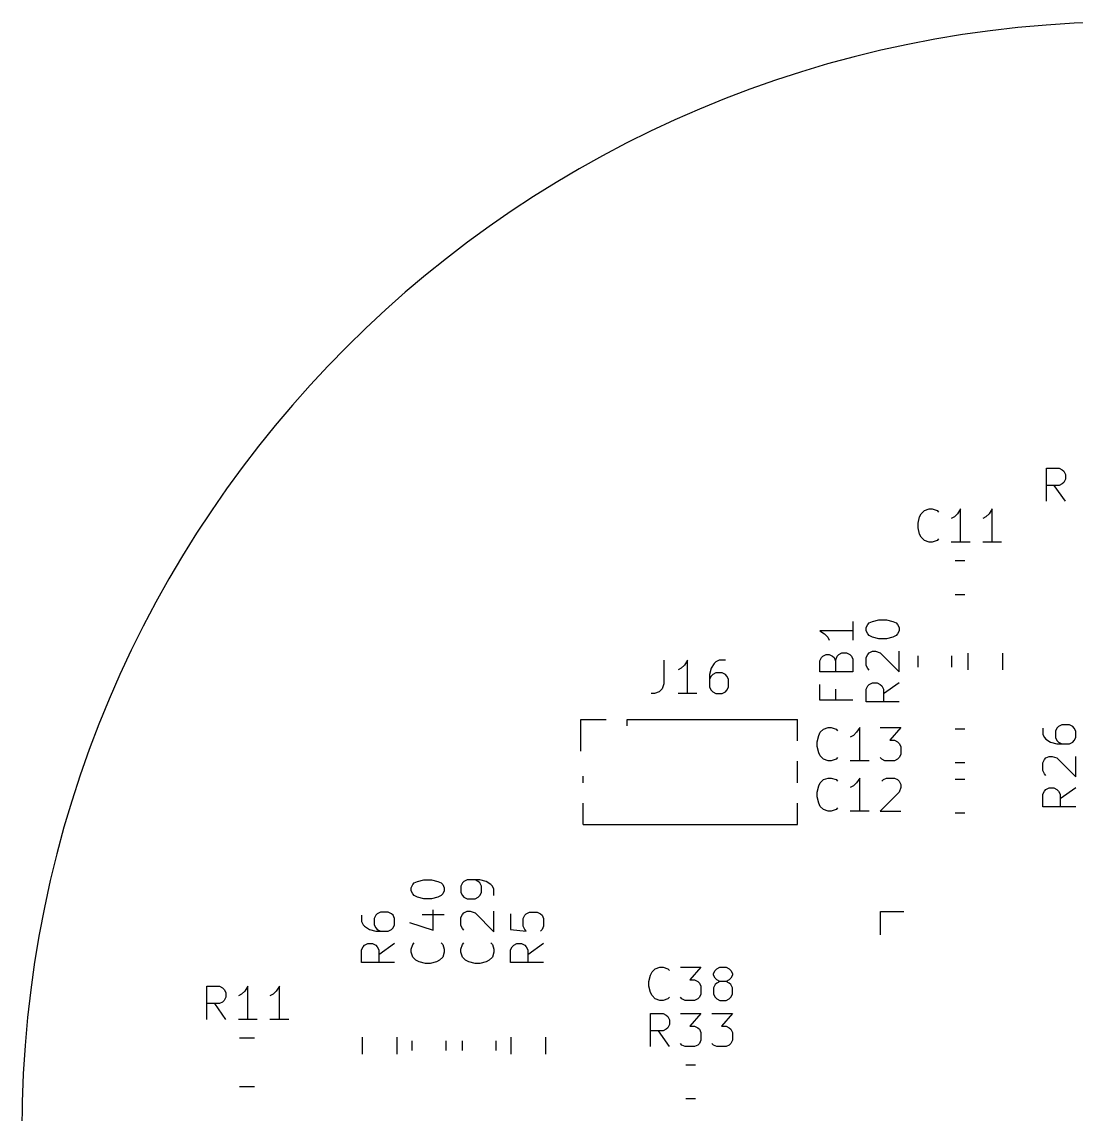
# Model space of a CAD drawing. Header units: inches. Extents: x 10 to 430, y -15 to 282.
# Drawn here: x 61.51 to 93.34, y 190.22 to 223.21 of the extents above; entities that cross this region are included whole.
import ezdxf

# ---------------------------------------------------------------- set-up
doc = ezdxf.new("R2010")
doc.units = ezdxf.units.IN
doc.header["$MEASUREMENT"] = 0
doc.layers.add('BLACK', color=7, linetype='Continuous')

msp = doc.modelspace()

# ---------------------------------------------------------------- linework, layer by layer
at = {"layer": 'BLACK', "linetype": 'Continuous'}
for p, q in [((92.445, 208.727), (92.445, 209.727)), ((92.445, 209.727), (92.826, 209.727)), ((92.826, 209.727), (92.921, 209.68)), ((92.921, 209.68), (92.969, 209.632)), ((92.969, 209.632), (93.016, 209.537)), ((93.016, 209.537), (93.016, 209.394)), ((92.826, 209.204), (92.445, 209.204)), ((93.016, 208.727), (92.683, 209.204)), ((92.921, 209.251), (92.826, 209.204)), ((92.969, 209.299), (92.921, 209.251)), ((93.016, 209.394), (92.969, 209.299)), ((88.569, 208.067), (88.617, 208.257)), ((88.569, 208.067), (88.617, 208.257)), ((88.617, 208.257), (88.664, 208.352)), ((88.617, 208.257), (88.664, 208.352)), ((88.664, 208.352), (88.76, 208.448)), ((88.664, 208.352), (88.76, 208.448)), ((88.76, 208.448), (88.903, 208.495)), ((88.76, 208.448), (88.903, 208.495)), ((88.903, 208.495), (88.998, 208.495)), ((88.903, 208.495), (88.998, 208.495)), ((88.998, 208.495), (89.141, 208.448)), ((88.998, 208.495), (89.141, 208.448)), ((89.141, 208.448), (89.188, 208.4)), ((89.141, 208.448), (89.188, 208.4)), ((89.664, 208.257), (89.569, 208.21)), ((89.664, 208.257), (89.569, 208.21)), ((89.76, 208.352), (89.664, 208.257)), ((89.76, 208.352), (89.664, 208.257)), ((89.855, 208.495), (89.76, 208.352)), ((89.855, 208.495), (89.76, 208.352)), ((89.855, 207.495), (89.855, 208.495)), ((89.855, 207.495), (89.855, 208.495)), ((90.617, 208.257), (90.522, 208.21)), ((90.617, 208.257), (90.522, 208.21)), ((90.712, 208.352), (90.617, 208.257)), ((90.712, 208.352), (90.617, 208.257)), ((90.807, 208.495), (90.712, 208.352)), ((90.807, 208.495), (90.712, 208.352)), ((90.807, 207.495), (90.807, 208.495)), ((90.807, 207.495), (90.807, 208.495)), ((88.569, 207.924), (88.569, 208.067)), ((88.569, 207.924), (88.569, 208.067)), ((88.617, 207.733), (88.569, 207.924)), ((88.617, 207.733), (88.569, 207.924)), ((88.664, 207.638), (88.617, 207.733)), ((88.664, 207.638), (88.617, 207.733)), ((88.76, 207.543), (88.664, 207.638)), ((88.76, 207.543), (88.664, 207.638)), ((88.903, 207.495), (88.76, 207.543)), ((88.903, 207.495), (88.76, 207.543)), ((89.141, 207.543), (88.998, 207.495)), ((89.141, 207.543), (88.998, 207.495)), ((89.188, 207.591), (89.141, 207.543)), ((89.188, 207.591), (89.141, 207.543)), ((88.998, 207.495), (88.903, 207.495)), ((88.998, 207.495), (88.903, 207.495)), ((90.141, 207.495), (89.569, 207.495)), ((90.141, 207.495), (89.569, 207.495)), ((91.093, 207.495), (90.522, 207.495)), ((91.093, 207.495), (90.522, 207.495)), ((89.685, 206.936), (89.977, 206.936)), ((89.685, 206.936), (89.977, 206.936)), ((89.685, 205.916), (89.977, 205.916)), ((89.685, 205.916), (89.977, 205.916)), ((86.603, 205.1), (86.603, 204.529)), ((86.603, 205.1), (86.603, 204.529)), ((87, 204.91), (87.048, 205.005)), ((87, 204.91), (87.048, 205.005)), ((87, 204.815), (87, 204.91)), ((87, 204.815), (87, 204.91)), ((87.048, 205.005), (87.095, 205.053)), ((87.048, 205.005), (87.095, 205.053)), ((87.095, 205.053), (87.19, 205.1)), ((87.095, 205.053), (87.19, 205.1)), ((87.19, 205.1), (87.381, 205.148)), ((87.19, 205.1), (87.381, 205.148)), ((87.381, 205.148), (87.619, 205.148)), ((87.381, 205.148), (87.619, 205.148)), ((87.619, 205.148), (87.809, 205.1)), ((87.619, 205.148), (87.809, 205.1)), ((87.809, 205.1), (87.905, 205.053)), ((87.809, 205.1), (87.905, 205.053)), ((87.905, 205.053), (87.952, 205.005)), ((87.905, 205.053), (87.952, 205.005)), ((87.952, 205.005), (88, 204.91)), ((87.952, 205.005), (88, 204.91)), ((88, 204.91), (88, 204.815)), ((88, 204.91), (88, 204.815)), ((86.603, 204.815), (85.603, 204.815)), ((85.603, 204.815), (85.746, 204.719)), ((86.603, 204.815), (85.603, 204.815)), ((85.603, 204.815), (85.746, 204.719)), ((85.746, 204.719), (85.841, 204.624)), ((85.746, 204.719), (85.841, 204.624)), ((85.841, 204.624), (85.889, 204.529)), ((85.841, 204.624), (85.889, 204.529)), ((87.048, 204.719), (87, 204.815)), ((87.048, 204.719), (87, 204.815)), ((87.095, 204.672), (87.048, 204.719)), ((87.095, 204.672), (87.048, 204.719)), ((87.19, 204.624), (87.095, 204.672)), ((87.19, 204.624), (87.095, 204.672)), ((87.381, 204.577), (87.19, 204.624)), ((87.381, 204.577), (87.19, 204.624)), ((87.619, 204.577), (87.381, 204.577)), ((87.619, 204.577), (87.381, 204.577)), ((87.809, 204.624), (87.619, 204.577)), ((87.809, 204.624), (87.619, 204.577)), ((87.905, 204.672), (87.809, 204.624)), ((87.905, 204.672), (87.809, 204.624)), ((87.952, 204.719), (87.905, 204.672)), ((87.952, 204.719), (87.905, 204.672)), ((88, 204.815), (87.952, 204.719)), ((88, 204.815), (87.952, 204.719)), ((80.894, 203.923), (80.894, 203.209)), ((80.894, 203.923), (80.894, 203.209)), ((81.608, 203.923), (81.513, 203.78)), ((81.608, 203.923), (81.513, 203.78)), ((81.608, 202.923), (81.608, 203.923)), ((81.608, 202.923), (81.608, 203.923)), ((82.56, 203.923), (82.465, 203.876)), ((82.56, 203.923), (82.465, 203.876)), ((82.751, 203.923), (82.56, 203.923)), ((82.751, 203.923), (82.56, 203.923)), ((85.603, 203.91), (85.651, 204.005)), ((85.603, 203.91), (85.651, 204.005)), ((85.603, 203.577), (85.603, 203.91)), ((85.603, 203.577), (85.603, 203.91)), ((85.651, 204.005), (85.698, 204.053)), ((85.651, 204.005), (85.698, 204.053)), ((85.698, 204.053), (85.793, 204.1)), ((85.698, 204.053), (85.793, 204.1)), ((85.793, 204.1), (85.889, 204.1)), ((85.793, 204.1), (85.889, 204.1)), ((85.889, 204.1), (85.984, 204.053)), ((85.889, 204.1), (85.984, 204.053)), ((85.984, 204.053), (86.032, 204.005)), ((85.984, 204.053), (86.032, 204.005)), ((86.032, 204.005), (86.079, 203.91)), ((86.032, 204.005), (86.079, 203.91)), ((86.079, 203.91), (86.127, 204.053)), ((86.079, 203.91), (86.127, 204.053)), ((86.079, 203.91), (86.079, 203.577)), ((86.079, 203.91), (86.079, 203.577)), ((86.127, 204.053), (86.174, 204.1)), ((86.127, 204.053), (86.174, 204.1)), ((86.174, 204.1), (86.27, 204.148)), ((86.174, 204.1), (86.27, 204.148)), ((86.27, 204.148), (86.412, 204.148)), ((86.27, 204.148), (86.412, 204.148)), ((86.412, 204.148), (86.508, 204.1)), ((86.412, 204.148), (86.508, 204.1)), ((86.508, 204.1), (86.555, 204.053)), ((86.508, 204.1), (86.555, 204.053)), ((86.555, 204.053), (86.603, 203.958)), ((86.555, 204.053), (86.603, 203.958)), ((86.603, 203.958), (86.603, 203.577)), ((86.603, 203.958), (86.603, 203.577)), ((87, 204.005), (87.048, 204.1)), ((87, 204.005), (87.048, 204.1)), ((87, 203.767), (87, 204.005)), ((87, 203.767), (87, 204.005)), ((87.048, 204.1), (87.095, 204.148)), ((87.048, 204.1), (87.095, 204.148)), ((87.095, 204.148), (87.19, 204.196)), ((87.095, 204.148), (87.19, 204.196)), ((87.19, 204.196), (87.286, 204.196)), ((87.19, 204.196), (87.286, 204.196)), ((87.286, 204.196), (87.429, 204.148)), ((87.286, 204.196), (87.429, 204.148)), ((87.429, 204.148), (88, 203.577)), ((87.429, 204.148), (88, 203.577)), ((88, 203.577), (88, 204.196)), ((88, 203.577), (88, 204.196)), ((88.559, 204.057), (88.559, 203.715)), ((88.559, 204.057), (88.559, 203.715)), ((89.579, 204.057), (89.579, 203.715)), ((89.579, 204.057), (89.579, 203.715)), ((90.071, 204.141), (90.071, 203.631)), ((90.071, 204.141), (90.071, 203.631)), ((91.116, 204.141), (91.116, 203.631)), ((91.116, 204.141), (91.116, 203.631)), ((81.417, 203.685), (81.322, 203.638)), ((81.417, 203.685), (81.322, 203.638)), ((81.513, 203.78), (81.417, 203.685)), ((81.513, 203.78), (81.417, 203.685)), ((82.322, 203.685), (82.275, 203.495)), ((82.322, 203.685), (82.275, 203.495)), ((82.417, 203.828), (82.322, 203.685)), ((82.417, 203.828), (82.322, 203.685)), ((82.465, 203.876), (82.417, 203.828)), ((82.465, 203.876), (82.417, 203.828)), ((86.603, 203.577), (85.603, 203.577)), ((86.603, 203.577), (85.603, 203.577)), ((87.048, 203.672), (87, 203.767)), ((87.048, 203.672), (87, 203.767)), ((87.095, 203.624), (87.048, 203.672)), ((87.095, 203.624), (87.048, 203.672)), ((82.275, 203.495), (82.275, 203.114)), ((82.275, 203.495), (82.275, 203.114)), ((82.322, 203.447), (82.275, 203.352)), ((82.322, 203.447), (82.275, 203.352)), ((82.37, 203.495), (82.322, 203.447)), ((82.37, 203.495), (82.322, 203.447)), ((82.465, 203.542), (82.37, 203.495)), ((82.465, 203.542), (82.37, 203.495)), ((82.656, 203.542), (82.465, 203.542)), ((82.656, 203.542), (82.465, 203.542)), ((82.751, 203.495), (82.656, 203.542)), ((82.751, 203.495), (82.656, 203.542)), ((82.798, 203.447), (82.751, 203.495)), ((82.798, 203.447), (82.751, 203.495)), ((82.846, 203.352), (82.798, 203.447)), ((82.846, 203.352), (82.798, 203.447)), ((82.846, 203.114), (82.846, 203.352)), ((82.846, 203.114), (82.846, 203.352)), ((87.095, 203.196), (87.19, 203.243)), ((87.095, 203.196), (87.19, 203.243)), ((87.19, 203.243), (87.333, 203.243)), ((87.19, 203.243), (87.333, 203.243)), ((87.333, 203.243), (87.429, 203.196)), ((87.333, 203.243), (87.429, 203.196)), ((88, 203.243), (87.524, 202.91)), ((88, 203.243), (87.524, 202.91)), ((80.608, 202.923), (80.513, 202.923)), ((80.608, 202.923), (80.513, 202.923)), ((80.751, 202.971), (80.608, 202.923)), ((80.751, 202.971), (80.608, 202.923)), ((80.846, 203.066), (80.751, 202.971)), ((80.846, 203.066), (80.751, 202.971)), ((80.894, 203.209), (80.846, 203.066)), ((80.894, 203.209), (80.846, 203.066)), ((81.894, 202.923), (81.322, 202.923)), ((81.894, 202.923), (81.322, 202.923)), ((82.275, 203.114), (82.322, 203.019)), ((82.275, 203.114), (82.322, 203.019)), ((82.322, 203.019), (82.37, 202.971)), ((82.322, 203.019), (82.37, 202.971)), ((82.37, 202.971), (82.465, 202.923)), ((82.37, 202.971), (82.465, 202.923)), ((82.465, 202.923), (82.656, 202.923)), ((82.465, 202.923), (82.656, 202.923)), ((82.656, 202.923), (82.751, 202.971)), ((82.656, 202.923), (82.751, 202.971)), ((82.751, 202.971), (82.798, 203.019)), ((82.751, 202.971), (82.798, 203.019)), ((82.798, 203.019), (82.846, 203.114)), ((82.798, 203.019), (82.846, 203.114)), ((85.603, 202.719), (85.603, 203.196)), ((85.603, 202.719), (85.603, 203.196)), ((86.079, 203.053), (86.079, 202.719)), ((86.079, 203.053), (86.079, 202.719)), ((87, 203.053), (87.048, 203.148)), ((87, 203.053), (87.048, 203.148)), ((87, 202.672), (87, 203.053)), ((87, 202.672), (87, 203.053)), ((87.048, 203.148), (87.095, 203.196)), ((87.048, 203.148), (87.095, 203.196)), ((87.429, 203.196), (87.476, 203.148)), ((87.429, 203.196), (87.476, 203.148)), ((87.476, 203.148), (87.524, 203.053)), ((87.476, 203.148), (87.524, 203.053)), ((87.524, 203.053), (87.524, 202.672)), ((87.524, 203.053), (87.524, 202.672)), ((86.603, 202.719), (85.603, 202.719)), ((86.603, 202.719), (85.603, 202.719)), ((88, 202.672), (87, 202.672)), ((88, 202.672), (87, 202.672)), ((78.389, 202.132), (79.149, 202.132)), ((78.389, 201.182), (78.389, 202.132)), ((78.389, 202.132), (79.149, 202.132)), ((78.389, 201.182), (78.389, 202.132)), ((79.784, 202.132), (84.924, 202.132)), ((79.784, 201.942), (79.784, 202.132)), ((79.784, 202.132), (84.924, 202.132)), ((79.784, 201.942), (79.784, 202.132)), ((84.924, 201.49), (84.924, 202.132)), ((84.924, 201.49), (84.924, 202.132)), ((92.81, 201.925), (92.763, 201.878)), ((92.81, 201.925), (92.763, 201.878)), ((92.905, 201.973), (92.81, 201.925)), ((92.905, 201.973), (92.81, 201.925)), ((93.143, 201.973), (92.905, 201.973)), ((93.143, 201.973), (92.905, 201.973)), ((93.239, 201.925), (93.143, 201.973)), ((93.239, 201.925), (93.143, 201.973)), ((93.286, 201.878), (93.239, 201.925)), ((93.286, 201.878), (93.239, 201.925)), ((85.521, 201.463), (85.569, 201.653)), ((85.521, 201.463), (85.569, 201.653)), ((85.569, 201.653), (85.616, 201.748)), ((85.569, 201.653), (85.616, 201.748)), ((85.616, 201.748), (85.712, 201.844)), ((85.616, 201.748), (85.712, 201.844)), ((85.712, 201.844), (85.855, 201.891)), ((85.712, 201.844), (85.855, 201.891)), ((85.855, 201.891), (85.95, 201.891)), ((85.855, 201.891), (85.95, 201.891)), ((85.95, 201.891), (86.093, 201.844)), ((85.95, 201.891), (86.093, 201.844)), ((86.093, 201.844), (86.14, 201.796)), ((86.093, 201.844), (86.14, 201.796)), ((86.616, 201.653), (86.521, 201.606)), ((86.616, 201.653), (86.521, 201.606)), ((86.712, 201.748), (86.616, 201.653)), ((86.712, 201.748), (86.616, 201.653)), ((86.807, 201.891), (86.712, 201.748)), ((86.807, 201.891), (86.712, 201.748)), ((86.807, 200.891), (86.807, 201.891)), ((86.807, 200.891), (86.807, 201.891)), ((87.426, 201.891), (88.045, 201.891)), ((87.426, 201.891), (88.045, 201.891)), ((88.045, 201.891), (87.712, 201.51)), ((88.045, 201.891), (87.712, 201.51)), ((89.685, 201.856), (89.977, 201.856)), ((89.685, 201.856), (89.977, 201.856)), ((92.334, 201.878), (92.334, 201.687)), ((92.334, 201.878), (92.334, 201.687)), ((92.334, 201.687), (92.382, 201.592)), ((92.334, 201.687), (92.382, 201.592)), ((92.382, 201.592), (92.429, 201.544)), ((92.382, 201.592), (92.429, 201.544)), ((92.763, 201.878), (92.715, 201.783)), ((92.763, 201.878), (92.715, 201.783)), ((92.715, 201.783), (92.715, 201.592)), ((92.715, 201.783), (92.715, 201.592)), ((92.715, 201.592), (92.763, 201.497)), ((92.715, 201.592), (92.763, 201.497)), ((93.334, 201.783), (93.286, 201.878)), ((93.334, 201.783), (93.286, 201.878)), ((93.286, 201.497), (93.334, 201.592)), ((93.286, 201.497), (93.334, 201.592)), ((93.334, 201.592), (93.334, 201.783)), ((93.334, 201.592), (93.334, 201.783)), ((85.521, 201.32), (85.521, 201.463)), ((85.521, 201.32), (85.521, 201.463)), ((85.569, 201.129), (85.521, 201.32)), ((85.569, 201.129), (85.521, 201.32)), ((87.712, 201.51), (87.855, 201.51)), ((87.712, 201.51), (87.855, 201.51)), ((87.855, 201.51), (87.95, 201.463)), ((87.855, 201.51), (87.95, 201.463)), ((87.95, 201.463), (87.997, 201.415)), ((87.95, 201.463), (87.997, 201.415)), ((87.997, 201.415), (88.045, 201.32)), ((87.997, 201.415), (88.045, 201.32)), ((88.045, 201.32), (88.045, 201.082)), ((88.045, 201.32), (88.045, 201.082)), ((92.429, 201.544), (92.572, 201.449)), ((92.429, 201.544), (92.572, 201.449)), ((92.572, 201.449), (92.763, 201.402)), ((92.572, 201.449), (92.763, 201.402)), ((92.763, 201.497), (92.81, 201.449)), ((92.763, 201.497), (92.81, 201.449)), ((92.763, 201.402), (93.143, 201.402)), ((92.763, 201.402), (93.143, 201.402)), ((92.81, 201.449), (92.905, 201.402)), ((92.81, 201.449), (92.905, 201.402)), ((93.143, 201.402), (93.239, 201.449)), ((93.143, 201.402), (93.239, 201.449)), ((93.239, 201.449), (93.286, 201.497)), ((93.239, 201.449), (93.286, 201.497)), ((85.616, 201.034), (85.569, 201.129)), ((85.616, 201.034), (85.569, 201.129)), ((85.712, 200.939), (85.616, 201.034)), ((85.712, 200.939), (85.616, 201.034)), ((85.855, 200.891), (85.712, 200.939)), ((85.855, 200.891), (85.712, 200.939)), ((86.093, 200.939), (85.95, 200.891)), ((86.093, 200.939), (85.95, 200.891)), ((86.14, 200.987), (86.093, 200.939)), ((86.14, 200.987), (86.093, 200.939)), ((87.474, 200.939), (87.426, 200.987)), ((87.474, 200.939), (87.426, 200.987)), ((87.569, 200.891), (87.474, 200.939)), ((87.569, 200.891), (87.474, 200.939)), ((87.95, 200.939), (87.855, 200.891)), ((87.95, 200.939), (87.855, 200.891)), ((87.997, 200.987), (87.95, 200.939)), ((87.997, 200.987), (87.95, 200.939)), ((88.045, 201.082), (87.997, 200.987)), ((88.045, 201.082), (87.997, 200.987)), ((92.334, 200.83), (92.382, 200.925)), ((92.334, 200.83), (92.382, 200.925)), ((92.382, 200.925), (92.429, 200.973)), ((92.382, 200.925), (92.429, 200.973)), ((92.429, 200.973), (92.524, 201.021)), ((92.429, 200.973), (92.524, 201.021)), ((92.524, 201.021), (92.62, 201.021)), ((92.524, 201.021), (92.62, 201.021)), ((92.62, 201.021), (92.763, 200.973)), ((92.62, 201.021), (92.763, 200.973)), ((92.763, 200.973), (93.334, 200.402)), ((92.763, 200.973), (93.334, 200.402)), ((93.334, 200.402), (93.334, 201.021)), ((93.334, 200.402), (93.334, 201.021)), ((84.924, 200.22), (84.924, 200.875)), ((84.924, 200.22), (84.924, 200.875)), ((85.95, 200.891), (85.855, 200.891)), ((85.95, 200.891), (85.855, 200.891)), ((87.093, 200.891), (86.521, 200.891)), ((87.093, 200.891), (86.521, 200.891)), ((87.855, 200.891), (87.569, 200.891)), ((87.855, 200.891), (87.569, 200.891)), ((89.685, 200.836), (89.977, 200.836)), ((89.685, 200.836), (89.977, 200.836)), ((92.334, 200.592), (92.334, 200.83)), ((92.334, 200.592), (92.334, 200.83)), ((78.454, 200.22), (78.454, 200.422)), ((78.454, 200.22), (78.454, 200.422)), ((85.616, 200.224), (85.712, 200.32)), ((85.616, 200.224), (85.712, 200.32)), ((85.712, 200.32), (85.855, 200.367)), ((85.712, 200.32), (85.855, 200.367)), ((85.855, 200.367), (85.95, 200.367)), ((85.855, 200.367), (85.95, 200.367)), ((85.95, 200.367), (86.093, 200.32)), ((85.95, 200.367), (86.093, 200.32)), ((86.093, 200.32), (86.14, 200.272)), ((86.093, 200.32), (86.14, 200.272)), ((86.807, 200.367), (86.712, 200.224)), ((86.807, 200.367), (86.712, 200.224)), ((86.807, 199.367), (86.807, 200.367)), ((86.807, 199.367), (86.807, 200.367)), ((87.474, 200.272), (87.521, 200.32)), ((87.474, 200.272), (87.521, 200.32)), ((87.521, 200.32), (87.616, 200.367)), ((87.521, 200.32), (87.616, 200.367)), ((87.616, 200.367), (87.855, 200.367)), ((87.616, 200.367), (87.855, 200.367)), ((87.855, 200.367), (87.95, 200.32)), ((87.855, 200.367), (87.95, 200.32)), ((87.95, 200.32), (87.997, 200.272)), ((87.95, 200.32), (87.997, 200.272)), ((87.997, 200.272), (88.045, 200.177)), ((87.997, 200.272), (88.045, 200.177)), ((89.685, 200.332), (89.977, 200.332)), ((89.685, 200.332), (89.977, 200.332)), ((92.382, 200.497), (92.334, 200.592)), ((92.382, 200.497), (92.334, 200.592)), ((92.429, 200.449), (92.382, 200.497)), ((92.429, 200.449), (92.382, 200.497)), ((85.521, 199.939), (85.569, 200.129)), ((85.521, 199.939), (85.569, 200.129)), ((85.521, 199.796), (85.521, 199.939)), ((85.521, 199.796), (85.521, 199.939)), ((85.569, 200.129), (85.616, 200.224)), ((85.569, 200.129), (85.616, 200.224)), ((86.616, 200.129), (86.521, 200.082)), ((86.616, 200.129), (86.521, 200.082)), ((86.712, 200.224), (86.616, 200.129)), ((86.712, 200.224), (86.616, 200.129)), ((87.997, 199.939), (87.426, 199.367)), ((87.997, 199.939), (87.426, 199.367)), ((88.045, 200.082), (87.997, 199.939)), ((88.045, 200.082), (87.997, 199.939)), ((88.045, 200.177), (88.045, 200.082)), ((88.045, 200.177), (88.045, 200.082)), ((92.334, 199.878), (92.382, 199.973)), ((92.334, 199.878), (92.382, 199.973)), ((92.382, 199.973), (92.429, 200.021)), ((92.382, 199.973), (92.429, 200.021)), ((92.429, 200.021), (92.524, 200.068)), ((92.429, 200.021), (92.524, 200.068)), ((92.524, 200.068), (92.667, 200.068)), ((92.524, 200.068), (92.667, 200.068)), ((92.667, 200.068), (92.763, 200.021)), ((92.667, 200.068), (92.763, 200.021)), ((92.763, 200.021), (92.81, 199.973)), ((92.763, 200.021), (92.81, 199.973)), ((92.81, 199.973), (92.858, 199.878)), ((92.81, 199.973), (92.858, 199.878)), ((93.334, 200.068), (92.858, 199.735)), ((93.334, 200.068), (92.858, 199.735)), ((85.569, 199.605), (85.521, 199.796)), ((85.569, 199.605), (85.521, 199.796)), ((85.616, 199.51), (85.569, 199.605)), ((85.616, 199.51), (85.569, 199.605)), ((92.334, 199.497), (92.334, 199.878)), ((92.334, 199.497), (92.334, 199.878)), ((92.858, 199.878), (92.858, 199.497)), ((92.858, 199.878), (92.858, 199.497)), ((78.454, 198.962), (78.454, 199.605)), ((78.454, 198.962), (78.454, 199.605)), ((84.924, 198.962), (84.924, 199.605)), ((84.924, 198.962), (84.924, 199.605)), ((85.712, 199.415), (85.616, 199.51)), ((85.712, 199.415), (85.616, 199.51)), ((85.855, 199.367), (85.712, 199.415)), ((85.855, 199.367), (85.712, 199.415)), ((85.95, 199.367), (85.855, 199.367)), ((85.95, 199.367), (85.855, 199.367)), ((86.093, 199.415), (85.95, 199.367)), ((86.093, 199.415), (85.95, 199.367)), ((86.14, 199.463), (86.093, 199.415)), ((86.14, 199.463), (86.093, 199.415)), ((87.093, 199.367), (86.521, 199.367)), ((87.093, 199.367), (86.521, 199.367)), ((87.426, 199.367), (88.045, 199.367)), ((87.426, 199.367), (88.045, 199.367)), ((89.685, 199.312), (89.977, 199.312)), ((89.685, 199.312), (89.977, 199.312)), ((93.334, 199.497), (92.334, 199.497)), ((93.334, 199.497), (92.334, 199.497)), ((78.454, 198.962), (84.924, 198.962)), ((78.454, 198.962), (84.924, 198.962)), ((73.264, 197.056), (73.312, 197.151)), ((73.264, 197.056), (73.312, 197.151)), ((73.264, 196.961), (73.264, 197.056)), ((73.264, 196.961), (73.264, 197.056)), ((73.312, 197.151), (73.359, 197.199)), ((73.312, 197.151), (73.359, 197.199)), ((73.359, 197.199), (73.454, 197.246)), ((73.359, 197.199), (73.454, 197.246)), ((73.454, 197.246), (73.645, 197.294)), ((73.454, 197.246), (73.645, 197.294)), ((73.645, 197.294), (73.883, 197.294)), ((73.645, 197.294), (73.883, 197.294)), ((73.883, 197.294), (74.073, 197.246)), ((73.883, 197.294), (74.073, 197.246)), ((74.073, 197.246), (74.169, 197.199)), ((74.073, 197.246), (74.169, 197.199)), ((74.169, 197.199), (74.216, 197.151)), ((74.169, 197.199), (74.216, 197.151)), ((74.216, 197.151), (74.264, 197.056)), ((74.216, 197.151), (74.264, 197.056)), ((74.264, 197.056), (74.264, 196.961)), ((74.264, 197.056), (74.264, 196.961)), ((74.812, 197.199), (74.764, 197.104)), ((74.812, 197.199), (74.764, 197.104)), ((74.764, 197.104), (74.764, 196.913)), ((74.764, 197.104), (74.764, 196.913)), ((74.859, 197.246), (74.812, 197.199)), ((74.859, 197.246), (74.812, 197.199)), ((74.954, 197.294), (74.859, 197.246)), ((74.954, 197.294), (74.859, 197.246)), ((75.335, 197.294), (74.954, 197.294)), ((75.335, 197.294), (74.954, 197.294)), ((75.288, 197.246), (75.193, 197.294)), ((75.288, 197.246), (75.193, 197.294)), ((75.335, 197.199), (75.288, 197.246)), ((75.335, 197.199), (75.288, 197.246)), ((75.526, 197.246), (75.335, 197.294)), ((75.526, 197.246), (75.335, 197.294)), ((75.383, 197.104), (75.335, 197.199)), ((75.383, 197.104), (75.335, 197.199)), ((75.383, 196.913), (75.383, 197.104)), ((75.383, 196.913), (75.383, 197.104)), ((75.669, 197.151), (75.526, 197.246)), ((75.669, 197.151), (75.526, 197.246)), ((75.716, 197.104), (75.669, 197.151)), ((75.716, 197.104), (75.669, 197.151)), ((75.764, 197.008), (75.716, 197.104)), ((75.764, 197.008), (75.716, 197.104)), ((75.764, 196.818), (75.764, 197.008)), ((75.764, 196.818), (75.764, 197.008)), ((73.312, 196.865), (73.264, 196.961)), ((73.312, 196.865), (73.264, 196.961)), ((73.359, 196.818), (73.312, 196.865)), ((73.359, 196.818), (73.312, 196.865)), ((73.454, 196.77), (73.359, 196.818)), ((73.454, 196.77), (73.359, 196.818)), ((73.645, 196.723), (73.454, 196.77)), ((73.645, 196.723), (73.454, 196.77)), ((73.883, 196.723), (73.645, 196.723)), ((73.883, 196.723), (73.645, 196.723)), ((74.073, 196.77), (73.883, 196.723)), ((74.073, 196.77), (73.883, 196.723)), ((74.169, 196.818), (74.073, 196.77)), ((74.169, 196.818), (74.073, 196.77)), ((74.216, 196.865), (74.169, 196.818)), ((74.216, 196.865), (74.169, 196.818)), ((74.264, 196.961), (74.216, 196.865)), ((74.264, 196.961), (74.216, 196.865)), ((74.764, 196.913), (74.812, 196.818)), ((74.764, 196.913), (74.812, 196.818)), ((74.812, 196.818), (74.859, 196.77)), ((74.812, 196.818), (74.859, 196.77)), ((74.859, 196.77), (74.954, 196.723)), ((74.859, 196.77), (74.954, 196.723)), ((74.954, 196.723), (75.193, 196.723)), ((74.954, 196.723), (75.193, 196.723)), ((75.193, 196.723), (75.288, 196.77)), ((75.193, 196.723), (75.288, 196.77)), ((75.288, 196.77), (75.335, 196.818)), ((75.288, 196.77), (75.335, 196.818)), ((75.335, 196.818), (75.383, 196.913)), ((75.335, 196.818), (75.383, 196.913)), ((72.335, 196.318), (72.24, 196.27)), ((72.335, 196.318), (72.24, 196.27)), ((72.573, 196.318), (72.335, 196.318)), ((72.573, 196.318), (72.335, 196.318)), ((72.669, 196.27), (72.573, 196.318)), ((72.669, 196.27), (72.573, 196.318)), ((73.931, 195.77), (73.931, 196.389)), ((73.931, 195.77), (73.931, 196.389)), ((74.859, 196.294), (74.954, 196.342)), ((74.859, 196.294), (74.954, 196.342)), ((74.954, 196.342), (75.05, 196.342)), ((74.954, 196.342), (75.05, 196.342)), ((75.05, 196.342), (75.193, 196.294)), ((75.05, 196.342), (75.193, 196.294)), ((75.764, 195.723), (75.764, 196.342)), ((75.764, 195.723), (75.764, 196.342)), ((76.74, 196.27), (76.835, 196.318)), ((76.74, 196.27), (76.835, 196.318)), ((76.835, 196.318), (77.073, 196.318)), ((76.835, 196.318), (77.073, 196.318)), ((77.073, 196.318), (77.169, 196.27)), ((77.073, 196.318), (77.169, 196.27)), ((87.435, 196.334), (88.135, 196.334)), ((87.435, 195.634), (87.435, 196.334)), ((87.435, 196.334), (88.135, 196.334)), ((87.435, 195.634), (87.435, 196.334)), ((71.764, 196.223), (71.764, 196.032)), ((71.764, 196.223), (71.764, 196.032)), ((71.764, 196.032), (71.812, 195.937)), ((71.764, 196.032), (71.812, 195.937)), ((72.193, 196.223), (72.145, 196.127)), ((72.193, 196.223), (72.145, 196.127)), ((72.145, 196.127), (72.145, 195.937)), ((72.145, 196.127), (72.145, 195.937)), ((72.24, 196.27), (72.193, 196.223)), ((72.24, 196.27), (72.193, 196.223)), ((72.716, 196.223), (72.669, 196.27)), ((72.716, 196.223), (72.669, 196.27)), ((72.764, 196.127), (72.716, 196.223)), ((72.764, 196.127), (72.716, 196.223)), ((72.764, 195.937), (72.764, 196.127)), ((72.764, 195.937), (72.764, 196.127)), ((73.216, 196.008), (73.931, 195.77)), ((73.216, 196.008), (73.931, 195.77)), ((73.597, 196.246), (74.264, 196.246)), ((73.597, 196.246), (74.264, 196.246)), ((74.764, 196.151), (74.812, 196.246)), ((74.764, 196.151), (74.812, 196.246)), ((74.764, 195.913), (74.764, 196.151)), ((74.764, 195.913), (74.764, 196.151)), ((74.812, 196.246), (74.859, 196.294)), ((74.812, 196.246), (74.859, 196.294)), ((75.193, 196.294), (75.764, 195.723)), ((75.193, 196.294), (75.764, 195.723)), ((76.264, 196.27), (76.264, 195.794)), ((76.264, 196.27), (76.264, 195.794)), ((76.645, 196.127), (76.693, 196.223)), ((76.645, 196.127), (76.693, 196.223)), ((76.645, 195.889), (76.645, 196.127)), ((76.645, 195.889), (76.645, 196.127)), ((76.693, 196.223), (76.74, 196.27)), ((76.693, 196.223), (76.74, 196.27)), ((77.169, 196.27), (77.216, 196.223)), ((77.169, 196.27), (77.216, 196.223)), ((77.216, 196.223), (77.264, 196.127)), ((77.216, 196.223), (77.264, 196.127)), ((77.264, 196.127), (77.264, 195.889)), ((77.264, 196.127), (77.264, 195.889)), ((71.812, 195.937), (71.859, 195.889)), ((71.812, 195.937), (71.859, 195.889)), ((71.859, 195.889), (72.002, 195.794)), ((71.859, 195.889), (72.002, 195.794)), ((72.002, 195.794), (72.193, 195.746)), ((72.002, 195.794), (72.193, 195.746)), ((72.145, 195.937), (72.193, 195.842)), ((72.145, 195.937), (72.193, 195.842)), ((72.193, 195.842), (72.24, 195.794)), ((72.193, 195.842), (72.24, 195.794)), ((72.193, 195.746), (72.573, 195.746)), ((72.193, 195.746), (72.573, 195.746)), ((72.24, 195.794), (72.335, 195.746)), ((72.24, 195.794), (72.335, 195.746)), ((72.573, 195.746), (72.669, 195.794)), ((72.573, 195.746), (72.669, 195.794)), ((72.669, 195.794), (72.716, 195.842)), ((72.669, 195.794), (72.716, 195.842)), ((72.716, 195.842), (72.764, 195.937)), ((72.716, 195.842), (72.764, 195.937)), ((74.812, 195.818), (74.764, 195.913)), ((74.812, 195.818), (74.764, 195.913)), ((74.859, 195.77), (74.812, 195.818)), ((74.859, 195.77), (74.812, 195.818)), ((76.264, 195.794), (76.74, 195.746)), ((76.264, 195.794), (76.74, 195.746)), ((76.693, 195.794), (76.645, 195.889)), ((76.693, 195.794), (76.645, 195.889)), ((76.74, 195.746), (76.693, 195.794)), ((76.74, 195.746), (76.693, 195.794)), ((77.216, 195.794), (77.169, 195.746)), ((77.216, 195.794), (77.169, 195.746)), ((77.264, 195.889), (77.216, 195.794)), ((77.264, 195.889), (77.216, 195.794)), ((71.812, 195.27), (71.859, 195.318)), ((71.812, 195.27), (71.859, 195.318)), ((71.859, 195.318), (71.954, 195.365)), ((71.859, 195.318), (71.954, 195.365)), ((71.954, 195.365), (72.097, 195.365)), ((71.954, 195.365), (72.097, 195.365)), ((72.097, 195.365), (72.193, 195.318)), ((72.097, 195.365), (72.193, 195.318)), ((72.193, 195.318), (72.24, 195.27)), ((72.193, 195.318), (72.24, 195.27)), ((72.764, 195.365), (72.288, 195.032)), ((72.764, 195.365), (72.288, 195.032)), ((73.264, 195.199), (73.312, 195.342)), ((73.264, 195.199), (73.312, 195.342)), ((73.312, 195.342), (73.359, 195.389)), ((73.312, 195.342), (73.359, 195.389)), ((74.169, 195.389), (74.216, 195.342)), ((74.169, 195.389), (74.216, 195.342)), ((74.216, 195.342), (74.264, 195.199)), ((74.216, 195.342), (74.264, 195.199)), ((74.764, 195.199), (74.812, 195.342)), ((74.764, 195.199), (74.812, 195.342)), ((74.812, 195.342), (74.859, 195.389)), ((74.812, 195.342), (74.859, 195.389)), ((75.669, 195.389), (75.716, 195.342)), ((75.669, 195.389), (75.716, 195.342)), ((75.716, 195.342), (75.764, 195.199)), ((75.716, 195.342), (75.764, 195.199)), ((76.312, 195.27), (76.359, 195.318)), ((76.312, 195.27), (76.359, 195.318)), ((76.359, 195.318), (76.454, 195.365)), ((76.359, 195.318), (76.454, 195.365)), ((76.454, 195.365), (76.597, 195.365)), ((76.454, 195.365), (76.597, 195.365)), ((76.597, 195.365), (76.693, 195.318)), ((76.597, 195.365), (76.693, 195.318)), ((76.693, 195.318), (76.74, 195.27)), ((76.693, 195.318), (76.74, 195.27)), ((77.264, 195.365), (76.788, 195.032)), ((77.264, 195.365), (76.788, 195.032)), ((71.764, 195.175), (71.812, 195.27)), ((71.764, 195.175), (71.812, 195.27)), ((71.764, 194.794), (71.764, 195.175)), ((71.764, 194.794), (71.764, 195.175)), ((72.24, 195.27), (72.288, 195.175)), ((72.24, 195.27), (72.288, 195.175)), ((72.288, 195.175), (72.288, 194.794)), ((72.288, 195.175), (72.288, 194.794)), ((73.264, 195.104), (73.264, 195.199)), ((73.264, 195.104), (73.264, 195.199)), ((73.312, 194.961), (73.264, 195.104)), ((73.312, 194.961), (73.264, 195.104)), ((74.264, 195.104), (74.216, 194.961)), ((74.264, 195.104), (74.216, 194.961)), ((74.264, 195.199), (74.264, 195.104)), ((74.264, 195.199), (74.264, 195.104)), ((74.764, 195.104), (74.764, 195.199)), ((74.764, 195.104), (74.764, 195.199)), ((74.812, 194.961), (74.764, 195.104)), ((74.812, 194.961), (74.764, 195.104)), ((75.764, 195.104), (75.716, 194.961)), ((75.764, 195.104), (75.716, 194.961)), ((75.764, 195.199), (75.764, 195.104)), ((75.764, 195.199), (75.764, 195.104)), ((76.264, 195.175), (76.312, 195.27)), ((76.264, 195.175), (76.312, 195.27)), ((76.264, 194.794), (76.264, 195.175)), ((76.264, 194.794), (76.264, 195.175)), ((76.74, 195.27), (76.788, 195.175)), ((76.74, 195.27), (76.788, 195.175)), ((76.788, 195.175), (76.788, 194.794)), ((76.788, 195.175), (76.788, 194.794)), ((72.764, 194.794), (71.764, 194.794)), ((72.764, 194.794), (71.764, 194.794)), ((73.407, 194.865), (73.312, 194.961)), ((73.407, 194.865), (73.312, 194.961)), ((73.502, 194.818), (73.407, 194.865)), ((73.502, 194.818), (73.407, 194.865)), ((73.693, 194.77), (73.502, 194.818)), ((73.693, 194.77), (73.502, 194.818)), ((73.835, 194.77), (73.693, 194.77)), ((73.835, 194.77), (73.693, 194.77)), ((74.026, 194.818), (73.835, 194.77)), ((74.026, 194.818), (73.835, 194.77)), ((74.121, 194.865), (74.026, 194.818)), ((74.121, 194.865), (74.026, 194.818)), ((74.216, 194.961), (74.121, 194.865)), ((74.216, 194.961), (74.121, 194.865)), ((74.907, 194.865), (74.812, 194.961)), ((74.907, 194.865), (74.812, 194.961)), ((75.002, 194.818), (74.907, 194.865)), ((75.002, 194.818), (74.907, 194.865)), ((75.193, 194.77), (75.002, 194.818)), ((75.193, 194.77), (75.002, 194.818)), ((75.335, 194.77), (75.193, 194.77)), ((75.335, 194.77), (75.193, 194.77)), ((75.526, 194.818), (75.335, 194.77)), ((75.526, 194.818), (75.335, 194.77)), ((75.621, 194.865), (75.526, 194.818)), ((75.621, 194.865), (75.526, 194.818)), ((75.716, 194.961), (75.621, 194.865)), ((75.716, 194.961), (75.621, 194.865)), ((77.264, 194.794), (76.264, 194.794)), ((77.264, 194.794), (76.264, 194.794)), ((80.441, 194.224), (80.489, 194.414)), ((80.441, 194.224), (80.489, 194.414)), ((80.489, 194.414), (80.536, 194.509)), ((80.489, 194.414), (80.536, 194.509)), ((80.536, 194.509), (80.632, 194.605)), ((80.536, 194.509), (80.632, 194.605)), ((80.632, 194.605), (80.775, 194.652)), ((80.632, 194.605), (80.775, 194.652)), ((80.775, 194.652), (80.87, 194.652)), ((80.775, 194.652), (80.87, 194.652)), ((80.87, 194.652), (81.013, 194.605)), ((80.87, 194.652), (81.013, 194.605)), ((81.013, 194.605), (81.06, 194.557)), ((81.013, 194.605), (81.06, 194.557)), ((81.394, 194.652), (82.013, 194.652)), ((81.394, 194.652), (82.013, 194.652)), ((82.013, 194.652), (81.679, 194.271)), ((82.013, 194.652), (81.679, 194.271)), ((82.394, 194.462), (82.441, 194.557)), ((82.394, 194.462), (82.441, 194.557)), ((82.394, 194.414), (82.394, 194.462)), ((82.394, 194.414), (82.394, 194.462)), ((82.441, 194.319), (82.394, 194.414)), ((82.441, 194.319), (82.394, 194.414)), ((82.441, 194.557), (82.489, 194.605)), ((82.441, 194.557), (82.489, 194.605)), ((82.489, 194.605), (82.584, 194.652)), ((82.489, 194.605), (82.584, 194.652)), ((82.584, 194.652), (82.775, 194.652)), ((82.584, 194.652), (82.775, 194.652)), ((82.775, 194.652), (82.87, 194.605)), ((82.775, 194.652), (82.87, 194.605)), ((82.87, 194.605), (82.917, 194.557)), ((82.87, 194.605), (82.917, 194.557)), ((82.917, 194.557), (82.965, 194.462)), ((82.917, 194.557), (82.965, 194.462)), ((82.965, 194.414), (82.917, 194.319)), ((82.965, 194.414), (82.917, 194.319)), ((82.965, 194.462), (82.965, 194.414)), ((82.965, 194.462), (82.965, 194.414)), ((67.095, 193.077), (67.095, 194.077)), ((67.095, 194.077), (67.476, 194.077)), ((67.095, 193.077), (67.095, 194.077)), ((67.095, 194.077), (67.476, 194.077)), ((67.476, 194.077), (67.571, 194.03)), ((67.476, 194.077), (67.571, 194.03)), ((67.571, 194.03), (67.619, 193.982)), ((67.571, 194.03), (67.619, 193.982)), ((68.333, 194.077), (68.238, 193.934)), ((68.333, 194.077), (68.238, 193.934)), ((68.333, 193.077), (68.333, 194.077)), ((68.333, 193.077), (68.333, 194.077)), ((69.285, 194.077), (69.19, 193.934)), ((69.285, 194.077), (69.19, 193.934)), ((69.285, 193.077), (69.285, 194.077)), ((69.285, 193.077), (69.285, 194.077)), ((80.441, 194.081), (80.441, 194.224)), ((80.441, 194.081), (80.441, 194.224)), ((80.489, 193.89), (80.441, 194.081)), ((80.489, 193.89), (80.441, 194.081)), ((81.679, 194.271), (81.822, 194.271)), ((81.679, 194.271), (81.822, 194.271)), ((81.822, 194.271), (81.917, 194.224)), ((81.822, 194.271), (81.917, 194.224)), ((81.917, 194.224), (81.965, 194.176)), ((81.917, 194.224), (81.965, 194.176)), ((81.965, 194.176), (82.013, 194.081)), ((81.965, 194.176), (82.013, 194.081)), ((82.013, 194.081), (82.013, 193.843)), ((82.013, 194.081), (82.013, 193.843)), ((82.441, 194.129), (82.394, 194.033)), ((82.441, 194.129), (82.394, 194.033)), ((82.394, 194.033), (82.394, 193.843)), ((82.394, 194.033), (82.394, 193.843)), ((82.489, 194.271), (82.441, 194.319)), ((82.489, 194.271), (82.441, 194.319)), ((82.489, 194.176), (82.441, 194.129)), ((82.489, 194.176), (82.441, 194.129)), ((82.584, 194.224), (82.489, 194.271)), ((82.584, 194.224), (82.489, 194.271)), ((82.584, 194.224), (82.489, 194.176)), ((82.584, 194.224), (82.489, 194.176)), ((82.775, 194.224), (82.584, 194.224)), ((82.775, 194.224), (82.584, 194.224)), ((82.87, 194.271), (82.775, 194.224)), ((82.87, 194.271), (82.775, 194.224)), ((82.87, 194.176), (82.775, 194.224)), ((82.87, 194.176), (82.775, 194.224)), ((82.917, 194.319), (82.87, 194.271)), ((82.917, 194.319), (82.87, 194.271)), ((82.917, 194.129), (82.87, 194.176)), ((82.917, 194.129), (82.87, 194.176)), ((82.965, 194.033), (82.917, 194.129)), ((82.965, 194.033), (82.917, 194.129)), ((82.965, 193.843), (82.965, 194.033)), ((82.965, 193.843), (82.965, 194.033)), ((67.619, 193.982), (67.666, 193.887)), ((67.619, 193.982), (67.666, 193.887)), ((67.666, 193.744), (67.619, 193.649)), ((67.666, 193.744), (67.619, 193.649)), ((67.666, 193.887), (67.666, 193.744)), ((67.666, 193.887), (67.666, 193.744)), ((68.142, 193.839), (68.047, 193.792)), ((68.142, 193.839), (68.047, 193.792)), ((68.238, 193.934), (68.142, 193.839)), ((68.238, 193.934), (68.142, 193.839)), ((69.095, 193.839), (69, 193.792)), ((69.095, 193.839), (69, 193.792)), ((69.19, 193.934), (69.095, 193.839)), ((69.19, 193.934), (69.095, 193.839)), ((80.536, 193.795), (80.489, 193.89)), ((80.536, 193.795), (80.489, 193.89)), ((80.632, 193.7), (80.536, 193.795)), ((80.632, 193.7), (80.536, 193.795)), ((80.775, 193.652), (80.632, 193.7)), ((80.775, 193.652), (80.632, 193.7)), ((81.013, 193.7), (80.87, 193.652)), ((81.013, 193.7), (80.87, 193.652)), ((81.06, 193.748), (81.013, 193.7)), ((81.06, 193.748), (81.013, 193.7)), ((81.441, 193.7), (81.394, 193.748)), ((81.441, 193.7), (81.394, 193.748)), ((81.536, 193.652), (81.441, 193.7)), ((81.536, 193.652), (81.441, 193.7)), ((81.917, 193.7), (81.822, 193.652)), ((81.917, 193.7), (81.822, 193.652)), ((81.965, 193.748), (81.917, 193.7)), ((81.965, 193.748), (81.917, 193.7)), ((82.013, 193.843), (81.965, 193.748)), ((82.013, 193.843), (81.965, 193.748)), ((82.394, 193.843), (82.441, 193.748)), ((82.394, 193.843), (82.441, 193.748)), ((82.441, 193.748), (82.489, 193.7)), ((82.441, 193.748), (82.489, 193.7)), ((82.489, 193.7), (82.584, 193.652)), ((82.489, 193.7), (82.584, 193.652)), ((82.775, 193.652), (82.87, 193.7)), ((82.775, 193.652), (82.87, 193.7)), ((82.87, 193.7), (82.917, 193.748)), ((82.87, 193.7), (82.917, 193.748)), ((82.917, 193.748), (82.965, 193.843)), ((82.917, 193.748), (82.965, 193.843)), ((67.476, 193.554), (67.095, 193.554)), ((67.476, 193.554), (67.095, 193.554)), ((67.666, 193.077), (67.333, 193.554)), ((67.666, 193.077), (67.333, 193.554)), ((67.571, 193.601), (67.476, 193.554)), ((67.571, 193.601), (67.476, 193.554)), ((67.619, 193.649), (67.571, 193.601)), ((67.619, 193.649), (67.571, 193.601)), ((80.87, 193.652), (80.775, 193.652)), ((80.87, 193.652), (80.775, 193.652)), ((81.822, 193.652), (81.536, 193.652)), ((81.822, 193.652), (81.536, 193.652)), ((82.584, 193.652), (82.775, 193.652)), ((82.584, 193.652), (82.775, 193.652)), ((68.619, 193.077), (68.047, 193.077)), ((68.619, 193.077), (68.047, 193.077)), ((69.571, 193.077), (69, 193.077)), ((69.571, 193.077), (69, 193.077)), ((80.489, 192.255), (80.489, 193.255)), ((80.489, 193.255), (80.87, 193.255)), ((80.489, 192.255), (80.489, 193.255)), ((80.489, 193.255), (80.87, 193.255)), ((80.87, 193.255), (80.965, 193.208)), ((80.87, 193.255), (80.965, 193.208)), ((80.965, 193.208), (81.013, 193.16)), ((80.965, 193.208), (81.013, 193.16)), ((81.013, 193.16), (81.06, 193.065)), ((81.013, 193.16), (81.06, 193.065)), ((81.06, 193.065), (81.06, 192.922)), ((81.06, 193.065), (81.06, 192.922)), ((81.394, 193.255), (82.013, 193.255)), ((81.394, 193.255), (82.013, 193.255)), ((82.013, 193.255), (81.679, 192.874)), ((82.013, 193.255), (81.679, 192.874)), ((82.346, 193.255), (82.965, 193.255)), ((82.346, 193.255), (82.965, 193.255)), ((82.965, 193.255), (82.632, 192.874)), ((82.965, 193.255), (82.632, 192.874)), ((80.87, 192.732), (80.489, 192.732)), ((80.87, 192.732), (80.489, 192.732)), ((81.06, 192.255), (80.727, 192.732)), ((81.06, 192.255), (80.727, 192.732)), ((80.965, 192.779), (80.87, 192.732)), ((80.965, 192.779), (80.87, 192.732)), ((81.013, 192.827), (80.965, 192.779)), ((81.013, 192.827), (80.965, 192.779)), ((81.06, 192.922), (81.013, 192.827)), ((81.06, 192.922), (81.013, 192.827)), ((81.679, 192.874), (81.822, 192.874)), ((81.679, 192.874), (81.822, 192.874)), ((81.822, 192.874), (81.917, 192.827)), ((81.822, 192.874), (81.917, 192.827)), ((81.917, 192.827), (81.965, 192.779)), ((81.917, 192.827), (81.965, 192.779)), ((81.965, 192.779), (82.013, 192.684)), ((81.965, 192.779), (82.013, 192.684)), ((82.013, 192.684), (82.013, 192.446)), ((82.013, 192.684), (82.013, 192.446)), ((82.632, 192.874), (82.775, 192.874)), ((82.632, 192.874), (82.775, 192.874)), ((82.775, 192.874), (82.87, 192.827)), ((82.775, 192.874), (82.87, 192.827)), ((82.87, 192.827), (82.917, 192.779)), ((82.87, 192.827), (82.917, 192.779)), ((82.917, 192.779), (82.965, 192.684)), ((82.917, 192.779), (82.965, 192.684)), ((82.965, 192.684), (82.965, 192.446)), ((82.965, 192.684), (82.965, 192.446)), ((68.082, 192.517), (68.536, 192.517)), ((68.082, 192.517), (68.536, 192.517)), ((71.787, 192.537), (71.787, 192.027)), ((71.787, 192.537), (71.787, 192.027)), ((72.832, 192.537), (72.832, 192.027)), ((72.832, 192.537), (72.832, 192.027)), ((73.299, 192.136), (73.299, 192.428)), ((73.299, 192.136), (73.299, 192.428)), ((74.319, 192.136), (74.319, 192.428)), ((74.319, 192.136), (74.319, 192.428)), ((74.799, 192.428), (74.799, 192.136)), ((74.799, 192.428), (74.799, 192.136)), ((75.819, 192.428), (75.819, 192.136)), ((75.819, 192.428), (75.819, 192.136)), ((76.287, 192.027), (76.287, 192.537)), ((76.287, 192.027), (76.287, 192.537)), ((77.332, 192.027), (77.332, 192.537)), ((77.332, 192.027), (77.332, 192.537)), ((81.441, 192.303), (81.394, 192.351)), ((81.441, 192.303), (81.394, 192.351)), ((81.965, 192.351), (81.917, 192.303)), ((81.965, 192.351), (81.917, 192.303)), ((82.013, 192.446), (81.965, 192.351)), ((82.013, 192.446), (81.965, 192.351)), ((82.394, 192.303), (82.346, 192.351)), ((82.394, 192.303), (82.346, 192.351)), ((82.917, 192.351), (82.87, 192.303)), ((82.917, 192.351), (82.87, 192.303)), ((82.965, 192.446), (82.917, 192.351)), ((82.965, 192.446), (82.917, 192.351)), ((81.536, 192.255), (81.441, 192.303)), ((81.536, 192.255), (81.441, 192.303)), ((81.822, 192.255), (81.536, 192.255)), ((81.822, 192.255), (81.536, 192.255)), ((81.917, 192.303), (81.822, 192.255)), ((81.917, 192.303), (81.822, 192.255)), ((82.489, 192.255), (82.394, 192.303)), ((82.489, 192.255), (82.394, 192.303)), ((82.775, 192.255), (82.489, 192.255)), ((82.775, 192.255), (82.489, 192.255)), ((82.87, 192.303), (82.775, 192.255)), ((82.87, 192.303), (82.775, 192.255)), ((81.849, 191.696), (81.557, 191.696)), ((81.849, 191.696), (81.557, 191.696)), ((68.082, 191.047), (68.536, 191.047)), ((68.082, 191.047), (68.536, 191.047)), ((81.849, 190.676), (81.557, 190.676)), ((81.849, 190.676), (81.557, 190.676))]:
    msp.add_line(p, q, dxfattribs=at)
at = {"layer": 'BLACK'}
msp.add_arc((95.01, 189.708), 33.5, 0, 180, dxfattribs=at)
msp.add_arc((95.01, 189.708), 33.5, 0, 180, dxfattribs=at)

doc.saveas('drawing.dxf')
